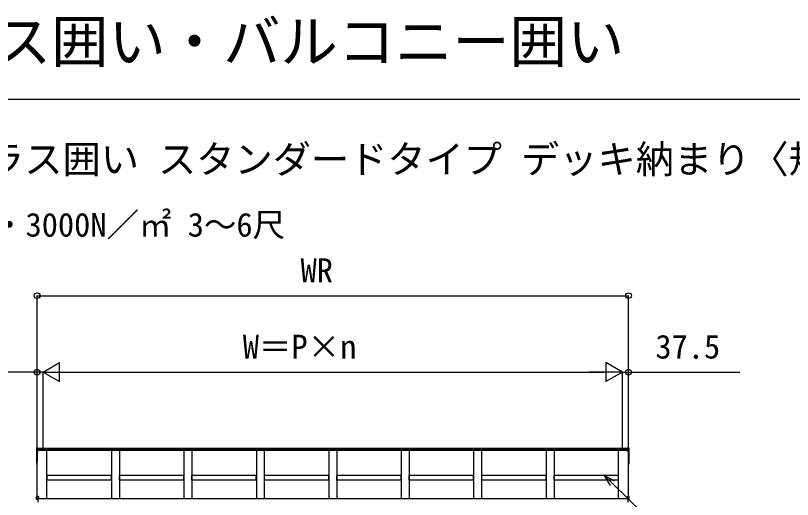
# Model space of a CAD drawing. Units: millimetres, scale not verified. Extents: x -10500 to 10500, y -15600 to 15524.
# Drawn here: x -7966 to -3086, y 12483 to 15524 of the extents above; entities that cross this region are included whole.
import ezdxf
from ezdxf.enums import TextEntityAlignment as Align

# ---------------------------------------------------------------- set-up
doc = ezdxf.new("R2010")
doc.units = ezdxf.units.MM
doc.header["$LTSCALE"] = 80
for name, color, linetype in [('0-2_USER1', 3, 'Continuous'), ('0-5_YKK_A1', 4, 'Continuous'), ('0-6_YKK_D', 6, 'Continuous'), ('0-7_YKK_ZWAK', 7, 'Continuous')]:
    doc.layers.add(name, color=color, linetype=linetype)
doc.styles.add('ＭＳ ゴシック', font='')
doc.styles.get('ＭＳ ゴシック').set_extended_font_data('MS Gothic')

msp = doc.modelspace()

# ---------------------------------------------------------------- linework, layer by layer
at = {"layer": '0-5_YKK_A1'}
for p, q in [((-7833, 12807.05), (-7833, 12799.14)), ((-7833, 12799.14), (-7833, 12793.35)), ((-7833, 12793.35), (-7833, 12787.59)), ((-7833, 12787.59), (-7833, 12725.26)), ((-7832.06, 12808.06), (-7825, 12808.5)), ((-7832.06, 12800.05), (-7832.06, 12808.06)), ((-7832.06, 12800.05), (-7825, 12800.45)), ((-7832.06, 12794.26), (-7832.06, 12800.05)), ((-7832.06, 12794.26), (-7825, 12794.65)), ((-7832.06, 12788.57), (-7832.06, 12794.26)), ((-7825, 12788.92), (-7832.06, 12788.57)), ((-7832.06, 12725.09), (-7832.06, 12787.42)), ((-7825, 12786.78), (-7830.5, 12786.51)), ((-7830.5, 12502.49), (-7830.5, 12786.51)), ((-7830.5, 12786.51), (-7830.5, 12736.54)), ((-7830.5, 12786.51), (-7830.5, 12725.97)), ((-7825, 12800.45), (-7825, 12808.5)), ((-4121, 12804.04), (-7825, 12804.04)), ((-7825, 12794.65), (-7825, 12800.45)), ((-4121, 12797.1), (-7825, 12797.1)), ((-7825, 12788.92), (-7825, 12794.65)), ((-4121, 12791.86), (-7825, 12791.86)), ((-7825, 12786.78), (-7825, 12787.77)), ((-7768, 12487.83), (-7768, 12791.86)), ((-7363, 12791.86), (-7363, 12487.83)), ((-7313, 12791.86), (-7313, 12487.83)), ((-6908, 12791.86), (-6908, 12487.83)), ((-6858, 12791.86), (-6858, 12487.83)), ((-6453, 12791.86), (-6453, 12487.83)), ((-6403, 12791.86), (-6403, 12487.83)), ((-5998, 12791.86), (-5998, 12487.83)), ((-5948, 12791.86), (-5948, 12487.83)), ((-5543, 12791.86), (-5543, 12487.83)), ((-5493, 12791.86), (-5493, 12487.83)), ((-5088, 12791.86), (-5088, 12487.83)), ((-5038, 12791.86), (-5038, 12487.83)), ((-4633, 12791.86), (-4633, 12487.83)), ((-4583, 12791.86), (-4583, 12487.83)), ((-4178, 12487.83), (-4178, 12791.86)), ((-4113.94, 12808.06), (-4121, 12808.5)), ((-4121, 12800.45), (-4121, 12808.5)), ((-4113.94, 12800.05), (-4121, 12800.45)), ((-4121, 12794.65), (-4121, 12800.45)), ((-4113.94, 12794.26), (-4121, 12794.65)), ((-4121, 12788.92), (-4121, 12794.65)), ((-4121, 12788.92), (-4113.94, 12788.57)), ((-4121, 12786.78), (-4121, 12787.77)), ((-4121, 12786.78), (-4115.5, 12786.51)), ((-4115.5, 12502.49), (-4115.5, 12786.51)), ((-4115.5, 12786.51), (-4115.5, 12736.54)), ((-4115.5, 12786.51), (-4115.5, 12725.97)), ((-4113.94, 12800.05), (-4113.94, 12808.06)), ((-4113.94, 12794.26), (-4113.94, 12800.05)), ((-4113.94, 12788.57), (-4113.94, 12794.26)), ((-4113.94, 12725.09), (-4113.94, 12787.42)), ((-4113, 12807.05), (-4113, 12799.14)), ((-4113, 12799.14), (-4113, 12793.35)), ((-4113, 12793.35), (-4113, 12787.59)), ((-4113, 12787.59), (-4113, 12725.26)), ((-7833, 12725.26), (-7833, 12705.44)), ((-7833, 12705.44), (-7832.06, 12705.44)), ((-7830.5, 12724.15), (-7832.07, 12724.26)), ((-7830.5, 12704.33), (-7832.07, 12704.44)), ((-7830.5, 12724.98), (-7832.06, 12725.09)), ((-7832.06, 12705.44), (-7832.06, 12724.26)), ((-7830.5, 12705.32), (-7832.06, 12705.44)), ((-4115.5, 12724.98), (-4113.94, 12725.09)), ((-4115.5, 12724.15), (-4113.93, 12724.26)), ((-4115.5, 12705.32), (-4113.94, 12705.44)), ((-4115.5, 12704.33), (-4113.93, 12704.44)), ((-4113.94, 12705.44), (-4113.94, 12724.26)), ((-4113, 12705.44), (-4113.94, 12705.44)), ((-4113, 12725.26), (-4113, 12705.44)), ((-7834.5, 12483.45), (-7834.5, 12501.27)), ((-7822, 12503.09), (-7833.57, 12502.27)), ((-7833.56, 12502.26), (-7833.57, 12502.27)), ((-7822, 12503.08), (-7833.56, 12502.26)), ((-7833.56, 12502.26), (-7833.56, 12484.52)), ((-7822, 12503.09), (-7822, 12503.08)), ((-4124, 12503.09), (-4112.43, 12502.27)), ((-4124, 12503.09), (-4124, 12503.08)), ((-4124, 12503.08), (-4112.44, 12502.26)), ((-4112.44, 12502.26), (-4112.43, 12502.27)), ((-4112.44, 12502.26), (-4112.44, 12484.52)), ((-4111.5, 12483.45), (-4111.5, 12501.27)), ((-7825.5, 12483.95), (-7834.03, 12483.51)), ((-7825.5, 12490.97), (-7825.5, 12484.93)), ((-4120.5, 12487.83), (-7825.5, 12487.83)), ((-7825.5, 12483.95), (-7825.5, 12467.41)), ((-4120.5, 12490.97), (-4120.5, 12484.93)), ((-4120.5, 12483.95), (-4111.97, 12483.51)), ((-4120.5, 12483.95), (-4120.5, 12467.41))]:
    msp.add_line(p, q, dxfattribs=at)
for points in [[(-7832.06, 12787.42), (-7825, 12787.77), (-7825, 12788.92)], [(-4113.94, 12787.42), (-4121, 12787.77), (-4121, 12788.92)], [(-7363.5, 12605.73), (-7363.5, 12634.46), (-7767.5, 12634.46)], [(-7363.5, 12605.73), (-7767.5, 12605.73), (-7767.5, 12634.46)], [(-6908.5, 12605.73), (-6908.5, 12634.46), (-7312.5, 12634.46)], [(-6908.5, 12605.73), (-7312.5, 12605.73), (-7312.5, 12634.46)], [(-6453.5, 12605.73), (-6453.5, 12634.46), (-6857.5, 12634.46)], [(-6453.5, 12605.73), (-6857.5, 12605.73), (-6857.5, 12634.46)], [(-5998.5, 12605.73), (-5998.5, 12634.46), (-6402.5, 12634.46)], [(-5998.5, 12605.73), (-6402.5, 12605.73), (-6402.5, 12634.46)], [(-5543.5, 12605.73), (-5543.5, 12634.46), (-5947.5, 12634.46)], [(-5543.5, 12605.73), (-5947.5, 12605.73), (-5947.5, 12634.46)], [(-5088.5, 12605.73), (-5088.5, 12634.46), (-5492.5, 12634.46)], [(-5088.5, 12605.73), (-5492.5, 12605.73), (-5492.5, 12634.46)], [(-4633.5, 12605.73), (-4633.5, 12634.46), (-5037.5, 12634.46)], [(-4633.5, 12605.73), (-5037.5, 12605.73), (-5037.5, 12634.46)], [(-4178.5, 12605.73), (-4178.5, 12634.46), (-4582.5, 12634.46)], [(-4178.5, 12605.73), (-4582.5, 12605.73), (-4582.5, 12634.46)], [(-7822, 12503.08), (-7822, 12491.18), (-7825.5, 12490.97)], [(-4124, 12503.08), (-4124, 12491.18), (-4120.5, 12490.97)], [(-7833.56, 12484.52), (-7825.5, 12484.93), (-7825.5, 12483.95)], [(-7822, 12491.18), (-7822, 12489.7), (-7825.5, 12489.49)], [(-4124, 12491.18), (-4124, 12489.7), (-4120.5, 12489.49)], [(-4112.44, 12484.52), (-4120.5, 12484.93), (-4120.5, 12483.95)]]:
    msp.add_lwpolyline(points, dxfattribs=at)
for centre, radius, start, end in [((-7832.01, 12787.58), 0.991, 93.03043, 179.5937), ((-7832.28, 12788.87), 1.47, 240.61286, 278.46975), ((-7826.07, 12787.99), 6.01, 174.48477, 185.51523), ((-4119.93, 12787.99), 6.01, 354.48477, 5.51523), ((-4113.99, 12787.58), 0.991, 0.4063, 86.96957), ((-4113.72, 12788.87), 1.47, 261.53025, 299.38714), ((-7832, 12725.26), 1, 180, 265.94713), ((-7832.28, 12726.54), 1.47, 240.61286, 278.46975), ((-7832, 12705.44), 1, 180, 265.83104), ((-7828.43, 12704.9), 3.67, 171.51268, 187.14892), ((-7828.68, 12724.64), 3.41, 172.38758, 186.27376), ((-4113.72, 12726.54), 1.47, 261.53025, 299.38714), ((-4117.32, 12724.64), 3.41, 353.72624, 7.61242), ((-4114, 12725.26), 1, 274.05287, 0), ((-4114, 12705.44), 1, 274.16896, 0), ((-4117.56, 12704.9), 3.67, 352.85108, 8.48732), ((-7833.5, 12501.27), 1, 94.05287, 180), ((-7833.51, 12501.27), 0.991, 93.02992, 179.59416), ((-4112.49, 12501.27), 0.991, 0.40584, 86.97008), ((-4112.5, 12501.27), 1, 0, 85.94713), ((-7832.17, 12500.54), 17.14, 262.20943, 263.77969), ((-4113.83, 12500.54), 17.14, 276.22031, 277.79057)]:
    msp.add_arc(centre, radius, start, end, dxfattribs=at)
for centre, major_axis, ratio, start_param, end_param in [((-7832, 12807.05), (0, 1.02), 0.984808, 0.0610865, 1.5707963), ((-7832, 12799.14), (-1, 0), 0.91288, 4.7734755, 6.2831853), ((-7832, 12793.35), (-1, 0), 0.91288, 4.7734755, 6.2831853), ((-4114, 12807.05), (0, 1.02), 0.984808, 4.712389, 6.2220988), ((-4114, 12799.14), (1, 0), 0.91288, 6.2831853, 7.7928951), ((-4114, 12793.35), (1, 0), 0.91288, 6.2831853, 7.7928951), ((-7833.5, 12483.45), (-0.7, 0.718), 0.994621, 0.6783396, 0.7949142), ((-7833.5, 12483.53), (0.763, 0.703), 0.920019, 0.9285279, 2.3216632), ((-7833.5, 12483.53), (0.06, 1), 0.523026, 0.2339525, 1.6270878), ((-7833.53, 12483.45), (-0.151, 0.485), 0.981495, 1.1464882, 1.2630627), ((-4112.5, 12483.53), (-0.06, 1), 0.523026, 4.6560975, 6.0492328), ((-4112.5, 12483.53), (-0.763, 0.703), 0.920019, 3.9615221, 5.3546574), ((-4112.47, 12483.45), (0.151, 0.485), 0.981495, 5.0201226, 5.1366971), ((-4112.5, 12483.45), (0.7, 0.718), 0.994621, 5.4882711, 5.6048457)]:
    msp.add_ellipse(centre, major_axis=major_axis, ratio=ratio, start_param=start_param, end_param=end_param, dxfattribs=at)
at = {"layer": '0-6_YKK_D'}
for p, q in [((-7830.5, 12805.04), (-7830.5, 13765.04)), ((-7830.5, 13764.04), (-4115.5, 13764.04)), ((-4115.5, 12805.04), (-4115.5, 13765.04)), ((-7793, 13284.04), (-7689.08, 13344.04)), ((-7689.08, 13224.04), (-7689.08, 13344.04)), ((-4153, 13284.04), (-4256.92, 13344.04)), ((-4256.92, 13344.04), (-4256.92, 13224.04)), ((-7830.5, 13284.04), (-8529.73, 13284.04)), ((-7830.5, 12805.04), (-7830.5, 13285.04)), ((-7793, 13284.04), (-7830.5, 13284.04)), ((-7793, 12805.04), (-7793, 13285.04)), ((-7793, 12805.04), (-7793, 13285.04)), ((-7793, 13284.04), (-7721, 13284.04)), ((-7793, 13284.04), (-7689.08, 13224.04)), ((-7793, 13284.04), (-7585.15, 13284.04)), ((-7673, 13284.04), (-4273, 13284.04)), ((-4153, 13284.04), (-4360.85, 13284.04)), ((-4153, 13284.04), (-4256.92, 13224.04)), ((-4153, 13284.04), (-4225, 13284.04)), ((-4153, 12805.04), (-4153, 13285.04)), ((-4153, 12805.04), (-4153, 13285.04)), ((-4153, 13284.04), (-4115.5, 13284.04)), ((-4115.5, 12805.04), (-4115.5, 13285.04)), ((-4115.5, 13284.04), (-3416.27, 13284.04))]:
    msp.add_line(p, q, dxfattribs=at)
for points in [[(-4202.56, 12597.91), (-4267.53, 12634.46), (-4229.54, 12570.33)], [(-4267.53, 12634.46), (-4216.05, 12584.12), (-3739.03, 12117.68), (-3135.15, 12117.68)]]:
    msp.add_lwpolyline(points, dxfattribs=at)
for centre in [(-7830.5, 13764.04), (-4115.5, 13764.04), (-7830.5, 13284.04), (-4115.5, 13284.04)]:
    msp.add_circle(centre, 18, dxfattribs=at)
at = {"layer": '0-7_YKK_ZWAK'}
msp.add_line((-10500, 14999.5), (10500, 14999.5), dxfattribs=at)

# ---------------------------------------------------------------- texts
at = {"layer": '0-2_USER1', "style": 'ＭＳ ゴシック'}
for s, height, p in [('ソラリア テラス囲い・バルコニー囲い', 263.9, (-10440.64, 15150.5)), ('■ソラリア テラス囲い スタンダードタイプ デッキ納まり〈規格寸法図例〉', 176, (-9710.45, 14480.95)), ('●1500N／㎡・3000N／㎡ 3～6尺', 149.6, (-9227.82, 14090.16))]:
    msp.add_text(s, height=height, dxfattribs=at).set_placement(p, align=Align.BOTTOM_LEFT)
at = {"layer": '0-6_YKK_D', "style": 'ＭＳ ゴシック'}
for s, p in [('WR', (-6175.26, 13804.04)), ('W＝P×n', (-6538.06, 13324.04)), ('37.5', (-3946.57, 13324.04))]:
    msp.add_text(s, height=149.6, dxfattribs=at).set_placement(p, align=Align.BOTTOM_LEFT)

doc.saveas('drawing.dxf')
